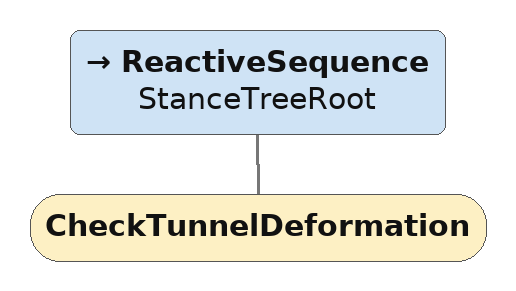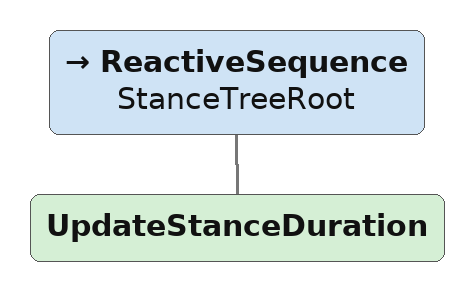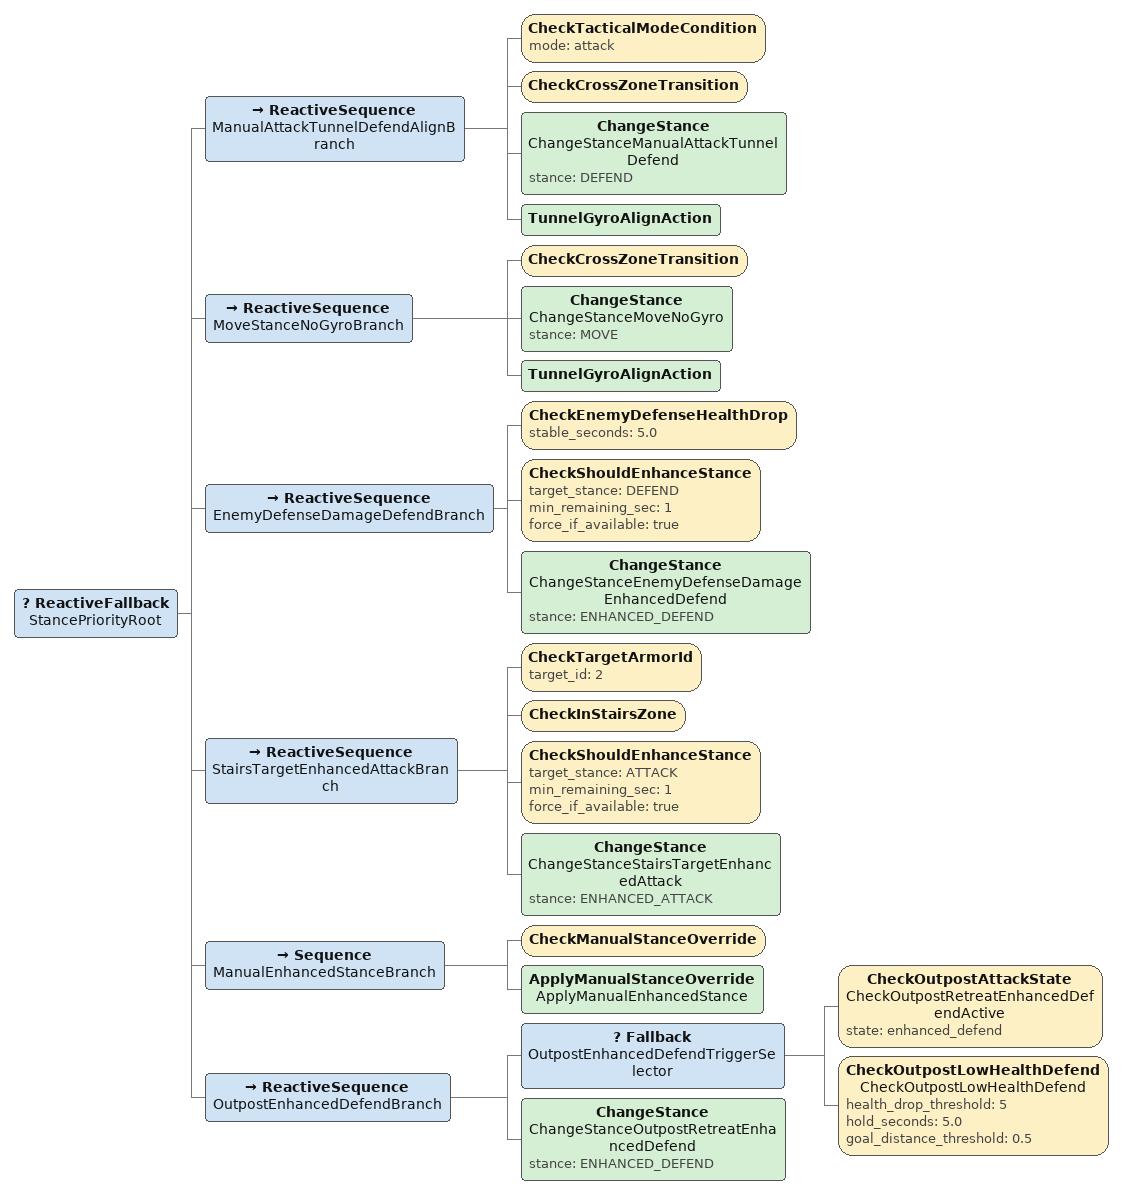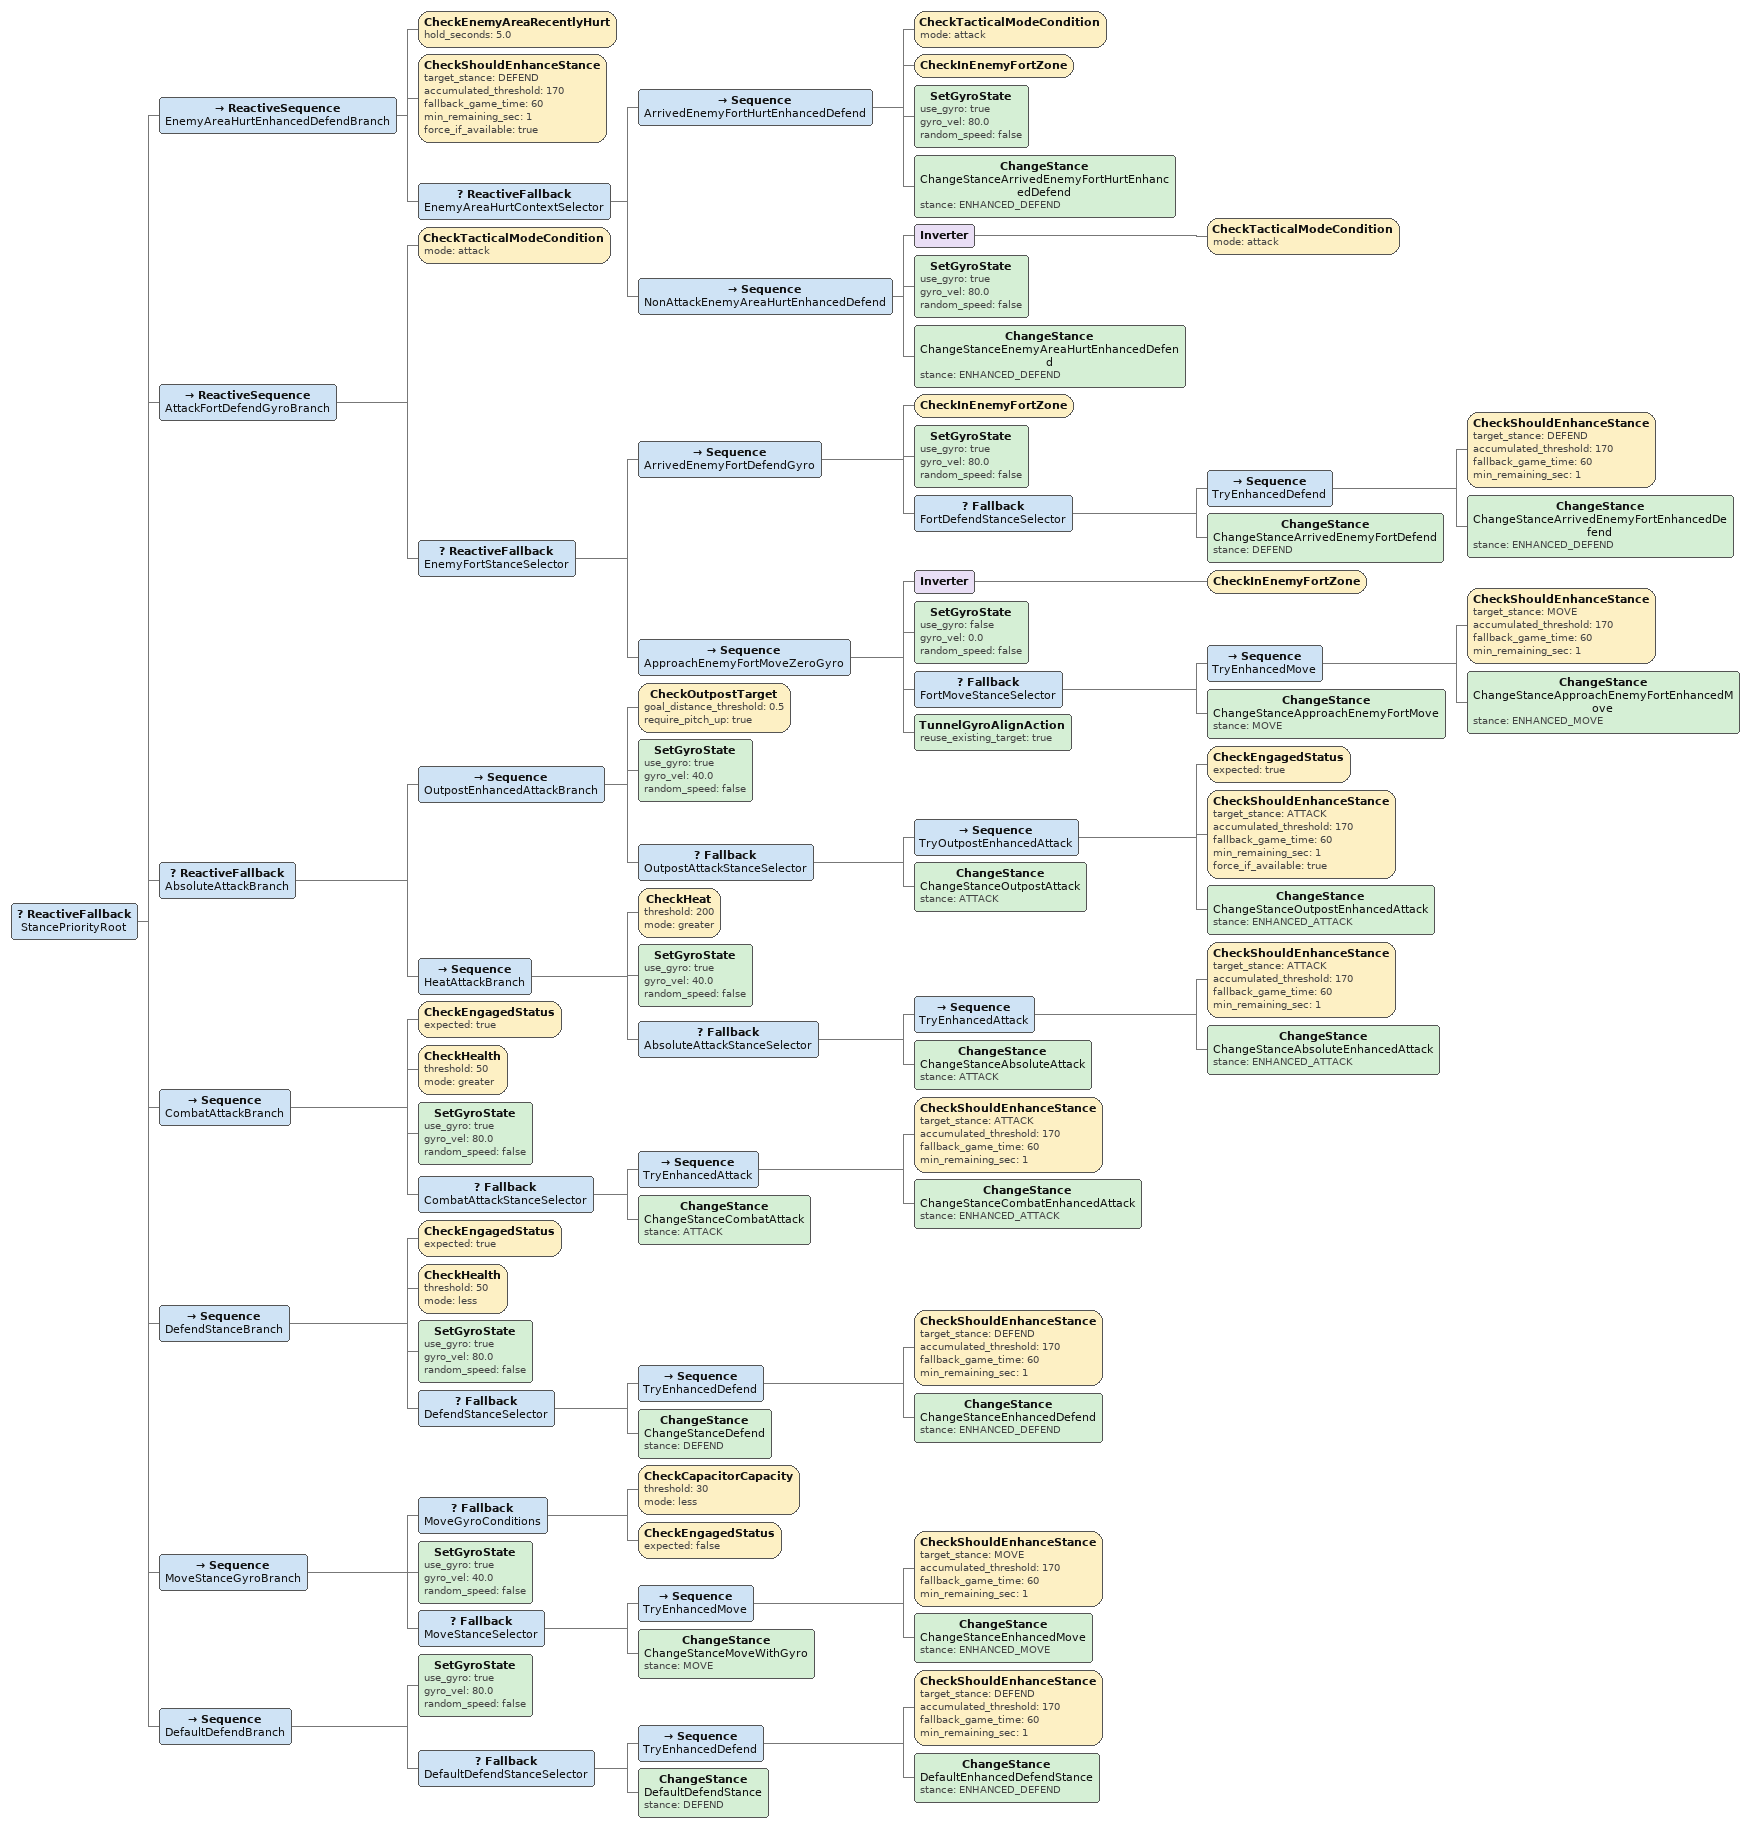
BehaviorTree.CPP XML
<ReactiveSequence name="StanceTreeRoot">
  <CheckTunnelDeformation/>
</ReactiveSequence>

<ReactiveSequence name="StanceTreeRoot">
  <UpdateStanceDuration/>
</ReactiveSequence>

<ReactiveFallback name="StancePriorityRoot">
  <ReactiveSequence name="ManualAttackTunnelDefendAlignBranch">
    <CheckTacticalModeCondition mode="attack"/>
    <CheckCrossZoneTransition/>
    <ChangeStance name="ChangeStanceManualAttackTunnelDefend" stance="DEFEND"/>
    <TunnelGyroAlignAction/>
  </ReactiveSequence>

  <ReactiveSequence name="MoveStanceNoGyroBranch">
    <CheckCrossZoneTransition/>
    <ChangeStance name="ChangeStanceMoveNoGyro" stance="MOVE"/>
    <TunnelGyroAlignAction/>
  </ReactiveSequence>

  <!-- 敌方防守区受击后优先使用强化防御；连续5秒未再掉血后退出。
       优先级低于过洞，高于其他姿态分支。强化不可用时回退现有正常姿态决策。 -->
  <ReactiveSequence name="EnemyDefenseDamageDefendBranch">
    <CheckEnemyDefenseHealthDrop stable_seconds="5.0"/>
    <CheckShouldEnhanceStance target_stance="DEFEND" min_remaining_sec="1" force_if_available="true"/>
    <ChangeStance name="ChangeStanceEnemyDefenseDamageEnhancedDefend" stance="ENHANCED_DEFEND"/>
  </ReactiveSequence>

  <!-- 锁定2号装甲板且位于楼梯区域时，强化攻击可用即启用；
       优先级紧随敌方防守区受击强化防御，条件不满足时回退现有姿态决策。 -->
  <ReactiveSequence name="StairsTargetEnhancedAttackBranch">
    <CheckTargetArmorId target_id="2"/>
    <CheckInStairsZone/>
    <CheckShouldEnhanceStance target_stance="ATTACK" min_remaining_sec="1" force_if_available="true"/>
    <ChangeStance name="ChangeStanceStairsTargetEnhancedAttack" stance="ENHANCED_ATTACK"/>
  </ReactiveSequence>

  <!-- 强化姿态专门分支:非隧道场景下,若操作手强化覆盖生效(override_active && 能量 && 未超时),
       直接产出强化姿态并返回 SUCCESS,自动分支不会 tick。
       优先级:高于自动分支,低于隧道分支。
       此分支只覆盖姿态,不改变当前小陀螺策略。 -->
  <Sequence name="ManualEnhancedStanceBranch">
    <CheckManualStanceOverride/>
    <ApplyManualStanceOverride name="ApplyManualEnhancedStance"/>
  </Sequence>

  <!-- 前哨强化防御共用分支：保留每次撤退最初5秒；前哨RESPONSE目标下血量较进入目标时下降5个百分点，本局额外触发一次固定5秒。 -->
  <ReactiveSequence name="OutpostEnhancedDefendBranch">
    <Fallback name="OutpostEnhancedDefendTriggerSelector">
      <CheckOutpostAttackState name="CheckOutpostRetreatEnhancedDefendActive" state="enhanced_defend"/>
      <CheckOutpostLowHealthDefend name="CheckOutpostLowHealthDefend" health_drop_threshold="5" hold_seconds="5.0" goal_distance_threshold="0.5"/>
    </Fallback>
    <ChangeStance name="ChangeStanceOutpostRetreatEnhancedDefend" stance="ENHANCED_DEFEND"/>
  </ReactiveSequence>

</ReactiveFallback>

<ReactiveFallback name="StancePriorityRoot">
  <!-- 敌区受击强化防御：冲堡接近阶段继续执行 MOVE/零陀螺/航向对齐，
       只有到达堡垒交战圈后才允许该分支接管冲堡姿态。 -->
  <ReactiveSequence name="EnemyAreaHurtEnhancedDefendBranch">
    <CheckEnemyAreaRecentlyHurt hold_seconds="5.0"/>
    <CheckShouldEnhanceStance target_stance="DEFEND" accumulated_threshold="170" fallback_game_time="60" min_remaining_sec="1" force_if_available="true"/>
    <ReactiveFallback name="EnemyAreaHurtContextSelector">
      <Sequence name="ArrivedEnemyFortHurtEnhancedDefend">
        <CheckTacticalModeCondition mode="attack"/>
        <CheckInEnemyFortZone/>
        <SetGyroState use_gyro="true" gyro_vel="80.0" random_speed="false"/>
        <ChangeStance name="ChangeStanceArrivedEnemyFortHurtEnhancedDefend" stance="ENHANCED_DEFEND"/>
      </Sequence>
      <Sequence name="NonAttackEnemyAreaHurtEnhancedDefend">
        <Inverter>
          <CheckTacticalModeCondition mode="attack"/>
        </Inverter>
        <SetGyroState use_gyro="true" gyro_vel="80.0" random_speed="false"/>
        <ChangeStance name="ChangeStanceEnemyAreaHurtEnhancedDefend" stance="ENHANCED_DEFEND"/>
      </Sequence>
    </ReactiveFallback>
  </ReactiveSequence>

  <ReactiveSequence name="AttackFortDefendGyroBranch">
    <CheckTacticalModeCondition mode="attack"/>
    <ReactiveFallback name="EnemyFortStanceSelector">
      <Sequence name="ArrivedEnemyFortDefendGyro">
        <CheckInEnemyFortZone/>
        <SetGyroState use_gyro="true" gyro_vel="80.0" random_speed="false"/>
        <Fallback name="FortDefendStanceSelector">
          <Sequence name="TryEnhancedDefend">
            <CheckShouldEnhanceStance target_stance="DEFEND" accumulated_threshold="170" fallback_game_time="60" min_remaining_sec="1"/>
            <ChangeStance name="ChangeStanceArrivedEnemyFortEnhancedDefend" stance="ENHANCED_DEFEND"/>
          </Sequence>
          <ChangeStance name="ChangeStanceArrivedEnemyFortDefend" stance="DEFEND"/>
        </Fallback>
      </Sequence>
      <Sequence name="ApproachEnemyFortMoveZeroGyro">
        <Inverter>
          <CheckInEnemyFortZone/>
        </Inverter>
        <SetGyroState use_gyro="false" gyro_vel="0.0" random_speed="false"/>
        <Fallback name="FortMoveStanceSelector">
          <Sequence name="TryEnhancedMove">
            <CheckShouldEnhanceStance target_stance="MOVE" accumulated_threshold="170" fallback_game_time="60" min_remaining_sec="1"/>
            <ChangeStance name="ChangeStanceApproachEnemyFortEnhancedMove" stance="ENHANCED_MOVE"/>
          </Sequence>
          <ChangeStance name="ChangeStanceApproachEnemyFortMove" stance="MOVE"/>
        </Fallback>
        <!-- 复用过洞分支已选定的航向目标,持续对齐直到该分支被 halt。 -->
        <TunnelGyroAlignAction reuse_existing_target="true"/>
      </Sequence>
    </ReactiveFallback>
  </ReactiveSequence>

  <ReactiveFallback name="AbsoluteAttackBranch">
    <!-- 前哨站特殊响应:云台抬起且进入交战状态后优先消耗强化攻击时长,不可用则回退普通攻击。 -->
    <Sequence name="OutpostEnhancedAttackBranch">
      <CheckOutpostTarget goal_distance_threshold="0.5" require_pitch_up="true"/>
      <SetGyroState use_gyro="true" gyro_vel="40.0" random_speed="false"/>
      <Fallback name="OutpostAttackStanceSelector">
        <Sequence name="TryOutpostEnhancedAttack">
          <CheckEngagedStatus expected="true"/>
          <CheckShouldEnhanceStance target_stance="ATTACK" accumulated_threshold="170" fallback_game_time="60" min_remaining_sec="1" force_if_available="true"/>
          <ChangeStance name="ChangeStanceOutpostEnhancedAttack" stance="ENHANCED_ATTACK"/>
        </Sequence>
        <ChangeStance name="ChangeStanceOutpostAttack" stance="ATTACK"/>
      </Fallback>
    </Sequence>

    <Sequence name="HeatAttackBranch">
      <CheckHeat threshold="200" mode="greater"/>
      <SetGyroState use_gyro="true" gyro_vel="40.0" random_speed="false"/>
      <Fallback name="AbsoluteAttackStanceSelector">
        <Sequence name="TryEnhancedAttack">
          <CheckShouldEnhanceStance target_stance="ATTACK" accumulated_threshold="170" fallback_game_time="60" min_remaining_sec="1"/>
          <ChangeStance name="ChangeStanceAbsoluteEnhancedAttack" stance="ENHANCED_ATTACK"/>
        </Sequence>
        <ChangeStance name="ChangeStanceAbsoluteAttack" stance="ATTACK"/>
      </Fallback>
    </Sequence>
  </ReactiveFallback>

  <Sequence name="CombatAttackBranch">
    <CheckEngagedStatus expected="true"/>
    <CheckHealth threshold="50" mode="greater"/>
    <SetGyroState use_gyro="true" gyro_vel="80.0" random_speed="false"/>
    <Fallback name="CombatAttackStanceSelector">
      <Sequence name="TryEnhancedAttack">
        <CheckShouldEnhanceStance target_stance="ATTACK" accumulated_threshold="170" fallback_game_time="60" min_remaining_sec="1"/>
        <ChangeStance name="ChangeStanceCombatEnhancedAttack" stance="ENHANCED_ATTACK"/>
      </Sequence>
      <ChangeStance name="ChangeStanceCombatAttack" stance="ATTACK"/>
    </Fallback>
  </Sequence>

  <Sequence name="DefendStanceBranch">
    <CheckEngagedStatus expected="true"/>
    <CheckHealth threshold="50" mode="less"/>
    <SetGyroState use_gyro="true" gyro_vel="80.0" random_speed="false"/>
    <Fallback name="DefendStanceSelector">
      <Sequence name="TryEnhancedDefend">
        <CheckShouldEnhanceStance target_stance="DEFEND" accumulated_threshold="170" fallback_game_time="60" min_remaining_sec="1"/>
        <ChangeStance name="ChangeStanceEnhancedDefend" stance="ENHANCED_DEFEND"/>
      </Sequence>
      <ChangeStance name="ChangeStanceDefend" stance="DEFEND"/>
    </Fallback>
  </Sequence>

  <Sequence name="MoveStanceGyroBranch">
    <Fallback name="MoveGyroConditions">
      <CheckCapacitorCapacity threshold="30" mode="less"/>
      <CheckEngagedStatus expected="false"/>
    </Fallback>
    <SetGyroState use_gyro="true" gyro_vel="40.0" random_speed="false"/>
    <Fallback name="MoveStanceSelector">
      <Sequence name="TryEnhancedMove">
        <CheckShouldEnhanceStance target_stance="MOVE" accumulated_threshold="170" fallback_game_time="60" min_remaining_sec="1"/>
        <ChangeStance name="ChangeStanceEnhancedMove" stance="ENHANCED_MOVE"/>
      </Sequence>
      <ChangeStance name="ChangeStanceMoveWithGyro" stance="MOVE"/>
    </Fallback>
  </Sequence>

  <Sequence name="DefaultDefendBranch">
    <SetGyroState use_gyro="true" gyro_vel="80.0" random_speed="false"/>
    <Fallback name="DefaultDefendStanceSelector">
      <Sequence name="TryEnhancedDefend">
        <CheckShouldEnhanceStance target_stance="DEFEND" accumulated_threshold="170" fallback_game_time="60" min_remaining_sec="1"/>
        <ChangeStance name="DefaultEnhancedDefendStance" stance="ENHANCED_DEFEND"/>
      </Sequence>
      <ChangeStance name="DefaultDefendStance" stance="DEFEND"/>
    </Fallback>
  </Sequence>

</ReactiveFallback>
